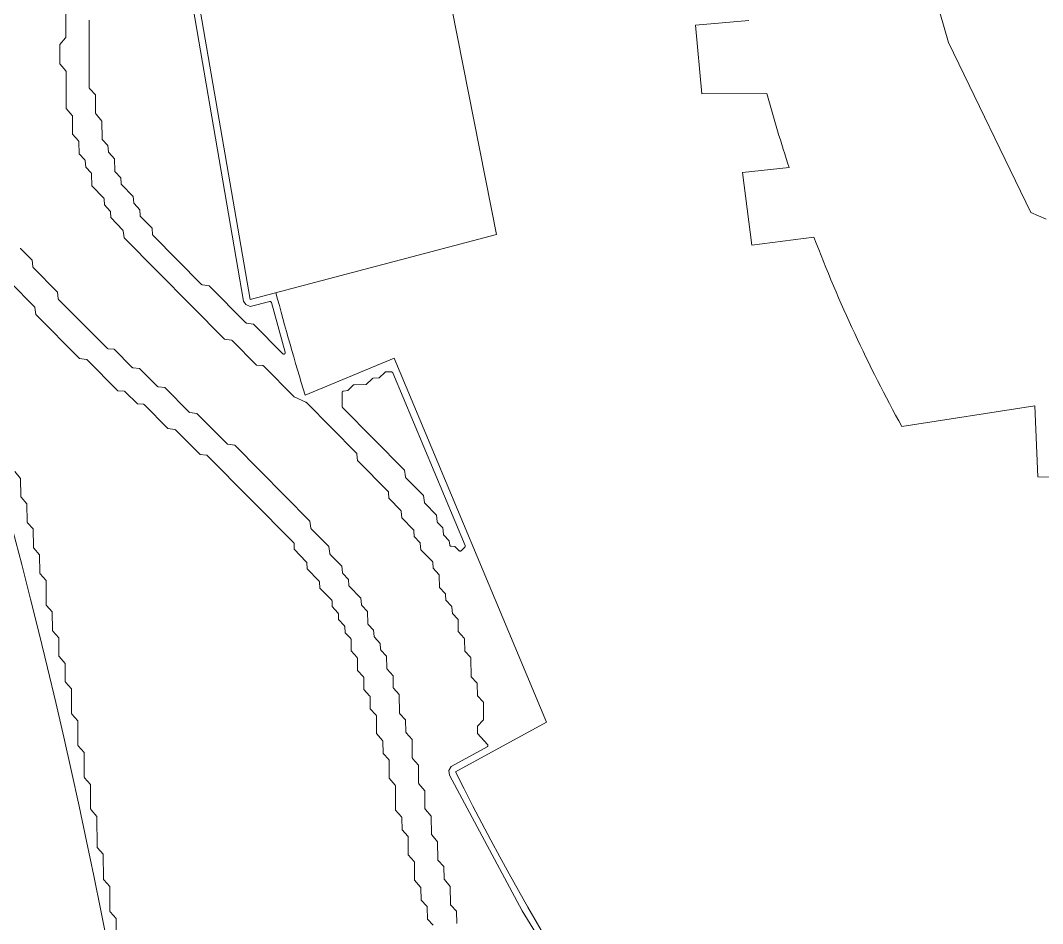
# Model space of a CAD drawing. Header units: inches. Extents: x 36 to 190, y -75 to 56.
# Drawn here: x 153.861 to 158.162, y -8.53 to -4.73 of the extents above; entities that cross this region are included whole.
import ezdxf

# ---------------------------------------------------------------- set-up
doc = ezdxf.new("R2010")
doc.units = ezdxf.units.IN
for name, color, linetype, lineweight in [('01_ORIGINAL_CAD', 7, 'CONTINUOUS', 20), ('02_APPROVED_PDF_OUTLINES', 7, 'CONTINUOUS', 15), ('04_APPROVED_PERIMETER', 7, 'CONTINUOUS', 15)]:
    doc.layers.add(name, color=color, linetype=linetype, lineweight=lineweight)

# ---------------------------------------------------------------- blocks, each defined once
blk = doc.blocks.new('06_WAVES')
at = {"layer": '01_ORIGINAL_CAD'}
for points in [[(44.2832, 37.0838, 0.090917), (40.9305, 45.9685, -0.652582), (40.9305, 49.0108, -0.158741), (45.0035, 48.4251, -0.098355), (47.824, 46.2028), (47.7547, 46.078)], [(47.0957, 40.6507, -0.012679), (47.002, 40.962)], [(48.1417, 39.35), (48.1299, 39.6486), (47.5702, 39.5607, -0.034306), (47.2, 40.3576, -0.034306)], [(44.936, 40.1239, 0.010564), (45.0593, 39.6928, 0.010564)], [(45.6919, 38.1087, 0.060935), (47.1089, 35.956, -0.206423), (49.3752, 35.9901)]]:
    blk.add_lwpolyline(points, format="xyb", dxfattribs=at)
blk.add_lwpolyline([(45.6289, 41.5624), (44.5925, 41.4607), (44.8281, 40.0955), (45.8647, 40.3685)], close=True, dxfattribs=at)
for points in [[(46.926, 41.2696), (46.7016, 41.2491), (46.728, 40.9607), (47.002, 40.962)], [(47.0957, 40.6507), (46.8999, 40.6301)], [(46.8999, 40.6301), (46.939, 40.3243), (47.2, 40.3576)], [(46.075, 38.3173), (45.4333, 39.8494), (45.0593, 39.6928)], [(46.075, 38.3173), (45.6919, 38.1087)]]:
    blk.add_lwpolyline(points, dxfattribs=at)
blk.add_arc((47.8977, 31.0932), 8.2604, 81.95727, 88.30736, dxfattribs=at)
at = {"layer": '02_APPROVED_PDF_OUTLINES'}
for points in [[(44.0526, 41.3831), (44.0526, 41.2007), (44.0526, 41.2001), (44.0525, 41.1995), (44.0524, 41.1989), (44.0521, 41.1983), (44.0519, 41.1978), (44.0515, 41.1972), (44.0512, 41.1968), (44.0264, 41.1683), (44.0266, 41.0865), (44.0514, 41.0581), (44.0518, 41.0576), (44.0521, 41.0571), (44.0524, 41.0566), (44.0526, 41.056), (44.0528, 41.0554), (44.0529, 41.0548), (44.0529, 41.0542), (44.0535, 40.8987), (44.0783, 40.8703), (44.0787, 40.8698), (44.079, 40.8693), (44.0793, 40.8687), (44.0795, 40.8682), (44.0797, 40.8676), (44.0798, 40.867), (44.0798, 40.8663), (44.0802, 40.7913), (44.1051, 40.7629), (44.1054, 40.7625), (44.1058, 40.762), (44.106, 40.7614), (44.1063, 40.7609), (44.1064, 40.7603), (44.1065, 40.7597), (44.1066, 40.7591), (44.1077, 40.7082), (44.1316, 40.6826), (44.132, 40.6821), (44.1323, 40.6817), (44.1326, 40.6812), (44.1329, 40.6807), (44.133, 40.6801), (44.1332, 40.6796), (44.1332, 40.679), (44.1356, 40.6522), (44.1582, 40.629), (44.1586, 40.6286), (44.1589, 40.6281), (44.1592, 40.6276), (44.1594, 40.6271), (44.1596, 40.6266), (44.1598, 40.6261), (44.1599, 40.6255), (44.1599, 40.625), (44.1611, 40.5741), (44.2115, 40.5217), (44.2119, 40.5212), (44.2123, 40.5207), (44.2126, 40.5201), (44.2128, 40.5196), (44.213, 40.519), (44.2131, 40.5184), (44.2132, 40.5178), (44.2143, 40.4936), (44.2382, 40.4679), (44.2386, 40.4675), (44.239, 40.467), (44.2393, 40.4664), (44.2395, 40.4659), (44.2397, 40.4653), (44.2398, 40.4647), (44.2398, 40.4641), (44.2409, 40.44), (44.2914, 40.3875), (44.2918, 40.387), (44.2922, 40.3865), (44.2925, 40.386), (44.2927, 40.3854), (44.2929, 40.3848), (44.293, 40.3842), (44.2971, 40.3549), (44.7198, 39.9287), (44.7488, 39.9245), (44.7493, 39.9244), (44.7499, 39.9243), (44.7504, 39.9241), (44.7509, 39.9238), (44.7514, 39.9235), (44.7518, 39.9232), (44.7522, 39.9228), (44.8549, 39.8197), (44.8814, 39.8173), (44.882, 39.8172), (44.8826, 39.8171), (44.8832, 39.8169), (44.8837, 39.8166), (44.8842, 39.8163), (44.8847, 39.816), (44.8851, 39.8156), (45.013, 39.6866), (45.0623, 39.6632), (45.0627, 39.663), (45.0632, 39.6627), (45.0636, 39.6624), (45.064, 39.662), (45.2753, 39.4489), (45.2757, 39.4485), (45.276, 39.448), (45.2763, 39.4475), (45.2766, 39.4469), (45.2768, 39.4464), (45.2769, 39.4458), (45.277, 39.4452), (45.2794, 39.4184), (45.4083, 39.288), (45.4087, 39.2875), (45.4091, 39.287), (45.4094, 39.2864), (45.4097, 39.2859), (45.4099, 39.2853), (45.41, 39.2846), (45.41, 39.284), (45.4111, 39.2599), (45.4616, 39.2074), (45.462, 39.207), (45.4623, 39.2065), (45.4626, 39.206), (45.4629, 39.2055), (45.4631, 39.2049), (45.4632, 39.2044), (45.4633, 39.2038), (45.4656, 39.177), (45.5148, 39.127), (45.5152, 39.1265), (45.5156, 39.126), (45.5159, 39.1255), (45.5161, 39.1249), (45.5163, 39.1243), (45.5165, 39.1237), (45.5165, 39.1231), (45.5176, 39.0989), (45.5416, 39.0732), (45.5419, 39.0728), (45.5423, 39.0723), (45.5425, 39.0718), (45.5428, 39.0713), (45.5429, 39.0708), (45.5431, 39.0702), (45.5432, 39.0697), (45.5455, 39.0428), (45.5947, 38.9929), (45.5951, 38.9924), (45.5955, 38.9919), (45.5958, 38.9913), (45.596, 38.9908), (45.5962, 38.9902), (45.5964, 38.9895), (45.5964, 38.9889), (45.5975, 38.9647), (45.6215, 38.9391), (45.6219, 38.9386), (45.6222, 38.9381), (45.6225, 38.9375), (45.6227, 38.937), (45.6229, 38.9364), (45.623, 38.9357), (45.6231, 38.9351), (45.6242, 38.8842), (45.6481, 38.8586), (45.6485, 38.8581), (45.6489, 38.8576), (45.6492, 38.8571), (45.6494, 38.8565), (45.6496, 38.8559), (45.6497, 38.8554), (45.6498, 38.8548), (45.6508, 38.8306), (45.6748, 38.8049), (45.6752, 38.8045), (45.6755, 38.804), (45.6758, 38.8035), (45.676, 38.803), (45.6762, 38.8025), (45.6763, 38.8019), (45.6764, 38.8014), (45.6787, 38.7745), (45.7013, 38.7514), (45.7017, 38.7509), (45.7021, 38.7505), (45.7024, 38.75), (45.7026, 38.7494), (45.7028, 38.7489), (45.7029, 38.7484), (45.703, 38.7478), (45.7031, 38.7472), (45.7034, 38.699), (45.7283, 38.6706), (45.7286, 38.6701), (45.729, 38.6696), (45.7292, 38.6691), (45.7294, 38.6686), (45.7296, 38.668), (45.7297, 38.6674), (45.7298, 38.6668), (45.7309, 38.6159), (45.7548, 38.5903), (45.7552, 38.5898), (45.7556, 38.5893), (45.7559, 38.5887), (45.7561, 38.5881), (45.7563, 38.5875), (45.7564, 38.5869), (45.7564, 38.5863), (45.7577, 38.5085), (45.7816, 38.4829), (45.782, 38.4824), (45.7823, 38.4819), (45.7826, 38.4814), (45.7829, 38.4808), (45.783, 38.4802), (45.7832, 38.4796), (45.7832, 38.479), (45.7844, 38.428), (45.8083, 38.4024), (45.8086, 38.402), (45.809, 38.4015), (45.8092, 38.401), (45.8095, 38.4005), (45.8097, 38.4), (45.8098, 38.3995), (45.8099, 38.3989), (45.8099, 38.3983), (45.81, 38.3301), (45.81, 38.3296), (45.8099, 38.329), (45.8098, 38.3285), (45.8096, 38.3279), (45.8094, 38.3274), (45.8091, 38.3269), (45.8088, 38.3265), (45.8084, 38.3261), (45.7846, 38.3004), (45.7839, 38.2696), (45.8264, 38.2234), (45.8268, 38.2229), (45.8271, 38.2224), (45.8274, 38.2219), (45.8277, 38.2213), (45.8278, 38.2208), (45.8279, 38.2202), (45.828, 38.2196), (45.828, 38.219), (45.8279, 38.2184), (45.8278, 38.2178), (45.8276, 38.2172), (45.8274, 38.2167), (45.8271, 38.2161), (45.8267, 38.2156), (45.8263, 38.2152), (45.8259, 38.2148), (45.8254, 38.2144), (45.8249, 38.2141), (45.6739, 38.1311), (45.6638, 38.1141), (45.6668, 38.0941), (45.9719, 37.5235), (46.3112, 36.9723)], [(45.6971, 37.4699), (45.697, 37.4705), (45.6969, 37.4711), (45.6958, 37.522), (45.6719, 37.5476), (45.6715, 37.548), (45.6712, 37.5485), (45.6709, 37.549), (45.6707, 37.5495), (45.6705, 37.55), (45.6704, 37.5506), (45.6703, 37.5511), (45.6702, 37.5517), (45.6698, 37.6267), (45.645, 37.6551), (45.6446, 37.6556), (45.6443, 37.6561), (45.644, 37.6566), (45.6438, 37.6571), (45.6436, 37.6577), (45.6435, 37.6583), (45.6435, 37.6589), (45.6423, 37.7098), (45.6184, 37.7354), (45.618, 37.7359), (45.6177, 37.7363), (45.6174, 37.7368), (45.6172, 37.7373), (45.617, 37.7379), (45.6169, 37.7384), (45.6168, 37.7389), (45.6168, 37.7395), (45.6164, 37.8145), (45.5915, 37.8429), (45.5912, 37.8434), (45.5908, 37.8439), (45.5906, 37.8445), (45.5903, 37.845), (45.5902, 37.8456), (45.5901, 37.8462), (45.59, 37.8468), (45.5896, 37.9219), (45.5648, 37.9503), (45.5644, 37.9507), (45.5641, 37.9513), (45.5638, 37.9518), (45.5636, 37.9524), (45.5634, 37.953), (45.5633, 37.9536), (45.5633, 37.9542), (45.5629, 38.0292), (45.538, 38.0576), (45.5377, 38.0581), (45.5373, 38.0586), (45.5371, 38.0592), (45.5368, 38.0597), (45.5367, 38.0603), (45.5366, 38.0609), (45.5365, 38.0615), (45.5361, 38.1366), (45.5113, 38.165), (45.5109, 38.1654), (45.5106, 38.1659), (45.5103, 38.1665), (45.5101, 38.1671), (45.5099, 38.1677), (45.5098, 38.1683), (45.5098, 38.1689), (45.5094, 38.2439), (45.4845, 38.2723), (45.4842, 38.2728), (45.4838, 38.2733), (45.4836, 38.2738), (45.4834, 38.2743), (45.4832, 38.2749), (45.4831, 38.2755), (45.4831, 38.2761), (45.4819, 38.327), (45.458, 38.3526), (45.4576, 38.3531), (45.4572, 38.3537), (45.4569, 38.3542), (45.4567, 38.3548), (45.4565, 38.3554), (45.4564, 38.356), (45.4564, 38.3566), (45.4551, 38.4344), (45.4312, 38.46), (45.4309, 38.4604), (45.4305, 38.4609), (45.4303, 38.4614), (45.43, 38.4619), (45.4298, 38.4624), (45.4297, 38.4629), (45.4296, 38.4635), (45.4296, 38.464), (45.4292, 38.5122), (45.4044, 38.5406), (45.404, 38.5411), (45.4037, 38.5416), (45.4034, 38.5421), (45.4032, 38.5427), (45.4031, 38.5433), (45.403, 38.5438), (45.4029, 38.5444), (45.4017, 38.5954), (45.3778, 38.621), (45.3774, 38.6215), (45.3771, 38.622), (45.3768, 38.6225), (45.3766, 38.623), (45.3764, 38.6236), (45.3763, 38.6242), (45.3762, 38.6248), (45.3751, 38.649), (45.3512, 38.6746), (45.3508, 38.6751), (45.3505, 38.6755), (45.3502, 38.676), (45.35, 38.6766), (45.3498, 38.6771), (45.3497, 38.6777), (45.3496, 38.6782), (45.3472, 38.705), (45.3246, 38.7282), (45.3242, 38.7286), (45.3239, 38.7291), (45.3236, 38.7296), (45.3234, 38.7301), (45.3232, 38.7306), (45.3231, 38.7311), (45.323, 38.7317), (45.3229, 38.7323), (45.3217, 38.7832), (45.2978, 38.8088), (45.2975, 38.8092), (45.2971, 38.8097), (45.2969, 38.8102), (45.2966, 38.8107), (45.2964, 38.8113), (45.2963, 38.8118), (45.2962, 38.8124), (45.2939, 38.8392), (45.2447, 38.8892), (45.2443, 38.8896), (45.2439, 38.8902), (45.2436, 38.8907), (45.2434, 38.8913), (45.2432, 38.8919), (45.243, 38.8925), (45.243, 38.8931), (45.2419, 38.9173), (45.2179, 38.9429), (45.2176, 38.9434), (45.2173, 38.9438), (45.217, 38.9443), (45.2167, 38.9449), (45.2166, 38.9454), (45.2164, 38.946), (45.2164, 38.9465), (45.214, 38.9733), (45.1648, 39.0233), (45.1644, 39.0238), (45.164, 39.0243), (45.1637, 39.0249), (45.1635, 39.0255), (45.1633, 39.0261), (45.1631, 39.0267), (45.159, 39.0559), (45.085, 39.1306), (45.0846, 39.131), (45.0843, 39.1314), (45.084, 39.1319), (45.0838, 39.1324), (45.0836, 39.1329), (45.0834, 39.1334), (45.0833, 39.134), (45.0792, 39.1632), (44.7629, 39.4822), (44.7339, 39.4864), (44.7334, 39.4865), (44.7328, 39.4866), (44.7323, 39.4868), (44.7318, 39.4871), (44.7314, 39.4874), (44.7309, 39.4877), (44.7305, 39.4881), (44.6034, 39.6163), (44.5744, 39.6204), (44.5739, 39.6205), (44.5733, 39.6207), (44.5728, 39.6209), (44.5723, 39.6211), (44.5718, 39.6214), (44.5714, 39.6218), (44.571, 39.6221), (44.4683, 39.7253), (44.4418, 39.7277), (44.4412, 39.7277), (44.4406, 39.7279), (44.4401, 39.7281), (44.4395, 39.7283), (44.439, 39.7286), (44.4385, 39.729), (44.4381, 39.7294), (44.362, 39.8058), (44.3355, 39.8081), (44.3349, 39.8082), (44.3343, 39.8083), (44.3337, 39.8085), (44.3332, 39.8088), (44.3327, 39.8091), (44.3322, 39.8094), (44.3317, 39.8098), (44.2556, 39.8862), (44.2291, 39.8885), (44.2285, 39.8886), (44.228, 39.8888), (44.2274, 39.889), (44.2268, 39.8892), (44.2263, 39.8895), (44.2258, 39.8899), (44.2254, 39.8903), (44.0214, 40.096), (44.021, 40.0965), (44.0206, 40.097), (44.0203, 40.0975), (44.0201, 40.098), (44.0199, 40.0986), (44.0197, 40.0992), (44.0197, 40.0997), (44.0173, 40.1265), (43.9149, 40.2302), (43.9145, 40.2306), (43.9142, 40.2311), (43.9139, 40.2316), (43.9136, 40.2321), (43.9135, 40.2327), (43.9133, 40.2333), (43.9132, 40.2339), (43.9109, 40.2607), (43.8617, 40.3107), (43.8613, 40.3111), (43.8609, 40.3116)], [(43.818, 40.1688), (43.9204, 40.0652), (43.9207, 40.0648), (43.921, 40.0644), (43.9213, 40.0639), (43.9216, 40.0634), (43.9218, 40.0629), (43.9219, 40.0624), (43.922, 40.0618), (43.9261, 40.0326), (44.1095, 39.8477), (44.1384, 39.8436), (44.139, 39.8435), (44.1395, 39.8433), (44.14, 39.8431), (44.1405, 39.8428), (44.141, 39.8426), (44.1414, 39.8422), (44.1418, 39.8418), (44.2712, 39.7119), (44.2976, 39.7095), (44.2982, 39.7094), (44.2988, 39.7093), (44.2993, 39.7091), (44.2999, 39.7089), (44.3004, 39.7086), (44.3009, 39.7082), (44.3013, 39.7078), (44.3533, 39.6569), (44.3771, 39.6559), (44.3777, 39.6559), (44.3782, 39.6558), (44.3788, 39.6556), (44.3793, 39.6554), (44.3798, 39.6552), (44.3802, 39.6549), (44.3807, 39.6545), (44.3811, 39.6541), (44.4817, 39.5527), (44.5106, 39.5486), (44.5112, 39.5485), (44.5117, 39.5483), (44.5122, 39.5481), (44.5127, 39.5479), (44.5132, 39.5476), (44.5136, 39.5473), (44.514, 39.5469), (44.6167, 39.4437), (44.6432, 39.4414), (44.6438, 39.4413), (44.6444, 39.4411), (44.645, 39.4409), (44.6455, 39.4407), (44.646, 39.4404), (44.6465, 39.44), (44.647, 39.4396), (45.0105, 39.073), (45.0109, 39.0725), (45.0113, 39.0721), (45.0115, 39.0716), (45.0118, 39.0711), (45.012, 39.0706), (45.0121, 39.0701), (45.0122, 39.0695), (45.0123, 39.069), (45.0134, 39.0449), (45.0639, 38.9924), (45.0642, 38.992), (45.0646, 38.9915), (45.0649, 38.991), (45.0651, 38.9905), (45.0653, 38.9899), (45.0654, 38.9893), (45.0655, 38.9888), (45.0679, 38.962), (45.1171, 38.912), (45.1174, 38.9115), (45.1178, 38.9111), (45.1181, 38.9105), (45.1183, 38.91), (45.1185, 38.9095), (45.1187, 38.9089), (45.1188, 38.9083), (45.1211, 38.8815), (45.1703, 38.8315), (45.1707, 38.831), (45.1711, 38.8305), (45.1714, 38.83), (45.1716, 38.8294), (45.1718, 38.8288), (45.1719, 38.8282), (45.172, 38.8276), (45.1731, 38.8034), (45.197, 38.7777), (45.1974, 38.7773), (45.1978, 38.7768), (45.1981, 38.7762), (45.1983, 38.7757), (45.1985, 38.7751), (45.1986, 38.7745), (45.1987, 38.7739), (45.1997, 38.7497), (45.2237, 38.7241), (45.2241, 38.7236), (45.2244, 38.7232), (45.2247, 38.7227), (45.2249, 38.7221), (45.2251, 38.7216), (45.2252, 38.7211), (45.2253, 38.7205), (45.2276, 38.6937), (45.2502, 38.6705), (45.2506, 38.6701), (45.251, 38.6696), (45.2513, 38.6691), (45.2515, 38.6686), (45.2517, 38.668), (45.2518, 38.6675), (45.2519, 38.6669), (45.252, 38.6664), (45.2523, 38.6182), (45.2772, 38.5898), (45.2775, 38.5893), (45.2779, 38.5888), (45.2781, 38.5883), (45.2783, 38.5877), (45.2785, 38.5871), (45.2786, 38.5865), (45.2787, 38.5859), (45.2798, 38.535), (45.3037, 38.5094), (45.3041, 38.5089), (45.3045, 38.5084), (45.3048, 38.5079), (45.305, 38.5073), (45.3052, 38.5067), (45.3053, 38.5061), (45.3053, 38.5054), (45.3065, 38.4545), (45.3304, 38.4289), (45.3308, 38.4284), (45.3312, 38.4279), (45.3315, 38.4274), (45.3317, 38.4268), (45.3319, 38.4262), (45.332, 38.4256), (45.332, 38.4249), (45.3332, 38.374), (45.3571, 38.3484), (45.3575, 38.348), (45.3578, 38.3475), (45.3581, 38.347), (45.3583, 38.3465), (45.3585, 38.346), (45.3586, 38.3455), (45.3587, 38.3449), (45.3587, 38.3443), (45.3592, 38.2693), (45.384, 38.2409), (45.3844, 38.2404), (45.3847, 38.2399), (45.385, 38.2394), (45.3852, 38.2389), (45.3853, 38.2383), (45.3854, 38.2377), (45.3855, 38.2371), (45.3867, 38.1862), (45.4106, 38.1606), (45.4109, 38.1601), (45.4113, 38.1597), (45.4115, 38.1592), (45.4118, 38.1587), (45.4119, 38.1582), (45.4121, 38.1576), (45.4122, 38.1571), (45.4122, 38.1565), (45.4126, 38.0815), (45.4375, 38.0531), (45.4378, 38.0526), (45.4382, 38.0521), (45.4384, 38.0515), (45.4387, 38.051), (45.4388, 38.0504), (45.4389, 38.0498), (45.4389, 38.0492), (45.4394, 37.9473), (45.4643, 37.9189), (45.4646, 37.9184), (45.4649, 37.9179), (45.4652, 37.9174), (45.4654, 37.9168), (45.4656, 37.9163), (45.4657, 37.9157), (45.4657, 37.9151), (45.4669, 37.8642), (45.4908, 37.8385), (45.4912, 37.8381), (45.4915, 37.8377), (45.4918, 37.8372), (45.492, 37.8367), (45.4922, 37.8361), (45.4923, 37.8356), (45.4924, 37.835), (45.4924, 37.8345), (45.4929, 37.7594), (45.5177, 37.7311), (45.5181, 37.7306), (45.5184, 37.7301), (45.5187, 37.7295), (45.5189, 37.7289), (45.5191, 37.7284), (45.5192, 37.7277), (45.5192, 37.7271), (45.5196, 37.6521), (45.5444, 37.6237), (45.5448, 37.6232), (45.5451, 37.6227), (45.5454, 37.6222), (45.5456, 37.6217), (45.5458, 37.6211), (45.5459, 37.6205), (45.5459, 37.6199), (45.5471, 37.569), (45.571, 37.5434), (45.5714, 37.5429), (45.5718, 37.5424), (45.5721, 37.5418), (45.5723, 37.5412), (45.5725, 37.5406), (45.5726, 37.54), (45.5726, 37.5394), (45.5738, 37.4885), (45.5977, 37.4629)], [(44.2637, 37.3627), (44.2632, 37.4914), (44.2384, 37.5198), (44.238, 37.5203), (44.2377, 37.5208), (44.2374, 37.5214), (44.2372, 37.522), (44.237, 37.5225), (44.2369, 37.5231), (44.2369, 37.5238), (44.2364, 37.6256), (44.2116, 37.654), (44.2112, 37.6545), (44.2109, 37.655), (44.2106, 37.6555), (44.2104, 37.6561), (44.2102, 37.6567), (44.2101, 37.6573), (44.2101, 37.6579), (44.2088, 37.7625), (44.1849, 37.7881), (44.1846, 37.7885), (44.1842, 37.7889), (44.184, 37.7894), (44.1837, 37.7899), (44.1835, 37.7905), (44.1834, 37.791), (44.1833, 37.7916), (44.1833, 37.7921), (44.1828, 37.9208), (44.1579, 37.9492), (44.1576, 37.9497), (44.1572, 37.9502), (44.157, 37.9508), (44.1567, 37.9513), (44.1566, 37.9519), (44.1565, 37.9525), (44.1564, 37.9531), (44.156, 38.055), (44.1311, 38.0834), (44.1308, 38.0839), (44.1304, 38.0844), (44.1302, 38.0849), (44.1299, 38.0855), (44.1298, 38.0861), (44.1297, 38.0867), (44.1296, 38.0873), (44.1292, 38.1892), (44.1043, 38.2176), (44.104, 38.2181), (44.1036, 38.2186), (44.1034, 38.2191), (44.1031, 38.2197), (44.103, 38.2203), (44.1029, 38.2209), (44.1028, 38.2215), (44.1024, 38.3234), (44.0775, 38.3518), (44.0772, 38.3522), (44.0768, 38.3528), (44.0766, 38.3533), (44.0763, 38.3539), (44.0762, 38.3545), (44.0761, 38.3551), (44.076, 38.3557), (44.0756, 38.4575), (44.0507, 38.4859), (44.0504, 38.4864), (44.05, 38.4869), (44.0498, 38.4875), (44.0495, 38.488), (44.0494, 38.4886), (44.0493, 38.4892), (44.0492, 38.4899), (44.0488, 38.5649), (44.024, 38.5933), (44.0236, 38.5938), (44.0233, 38.5943), (44.023, 38.5948), (44.0228, 38.5954), (44.0226, 38.596), (44.0225, 38.5966), (44.0225, 38.5972), (44.0221, 38.6722), (43.9972, 38.7006), (43.9969, 38.7011), (43.9965, 38.7016), (43.9963, 38.7021), (43.9961, 38.7027), (43.9959, 38.7033), (43.9958, 38.7039), (43.9958, 38.7045), (43.9945, 38.7822), (43.9706, 38.8078), (43.9703, 38.8082), (43.9699, 38.8087), (43.9697, 38.8092), (43.9694, 38.8097), (43.9692, 38.8102), (43.9691, 38.8108), (43.969, 38.8113), (43.969, 38.8119), (43.9685, 38.9137), (43.9437, 38.9421), (43.9433, 38.9426), (43.943, 38.9431), (43.9427, 38.9437), (43.9425, 38.9443), (43.9423, 38.9448), (43.9422, 38.9454), (43.9422, 38.9461), (43.9418, 39.0211), (43.9169, 39.0495), (43.9166, 39.0499), (43.9162, 39.0505), (43.916, 39.051), (43.9158, 39.0516), (43.9156, 39.0521), (43.9155, 39.0527), (43.9155, 39.0533), (43.9142, 39.1311), (43.8903, 39.1567), (43.89, 39.1571), (43.8896, 39.1576), (43.8894, 39.158), (43.8891, 39.1586), (43.8889, 39.1591), (43.8888, 39.1596), (43.8887, 39.1602), (43.8887, 39.1607), (43.8883, 39.2358), (43.8634, 39.2642), (43.8631, 39.2646), (43.8627, 39.2652), (43.8625, 39.2657), (43.8622, 39.2663), (43.8621, 39.2669), (43.862, 39.2675), (43.862, 39.2681), (43.8615, 39.3431), (43.8367, 39.3715)], [(44.5637, 41.4609), (44.8001, 40.0884), (44.8092, 40.074), (44.8273, 40.0668), (44.9099, 40.087), (44.9104, 40.0871), (44.911, 40.0872), (44.9116, 40.0872), (44.9121, 40.0871), (44.9127, 40.087), (44.9133, 40.0869), (44.9138, 40.0866), (44.9143, 40.0864), (44.9148, 40.0861), (44.9152, 40.0857), (44.9157, 40.0853), (44.916, 40.0849), (44.9164, 40.0844), (44.9166, 40.0839), (44.9169, 40.0833), (44.9171, 40.0828), (44.9751, 39.8735), (44.9753, 39.8729), (44.9753, 39.8723), (44.9754, 39.8717), (44.9753, 39.8711), (44.9752, 39.8706), (44.9751, 39.87), (44.9749, 39.8695), (44.9746, 39.8689), (44.9743, 39.8684), (44.9739, 39.868), (44.9735, 39.8675), (44.9731, 39.8672), (44.9726, 39.8668), (44.9721, 39.8665), (44.9716, 39.8663), (44.971, 39.8661), (44.9705, 39.866), (44.9699, 39.8659), (44.9693, 39.8659), (44.9687, 39.8659), (44.9681, 39.866), (44.9676, 39.8661), (44.967, 39.8663), (44.9665, 39.8666), (44.966, 39.8669), (44.9655, 39.8672), (44.9651, 39.8676), (44.8415, 39.9922), (44.8126, 39.9964), (44.812, 39.9965), (44.8115, 39.9966), (44.811, 39.9968), (44.8105, 39.9971), (44.81, 39.9974), (44.8096, 39.9977), (44.8092, 39.9981), (44.6554, 40.1531), (44.6265, 40.1573), (44.6259, 40.1574), (44.6254, 40.1575), (44.6249, 40.1577), (44.6244, 40.158), (44.6239, 40.1583), (44.6235, 40.1586), (44.6231, 40.159), (44.419, 40.3647), (44.4186, 40.3652), (44.4183, 40.3657), (44.418, 40.3662), (44.4177, 40.3667), (44.4175, 40.3673), (44.4174, 40.3679), (44.4173, 40.3684), (44.415, 40.3952), (44.3658, 40.4452), (44.3654, 40.4457), (44.365, 40.4462), (44.3647, 40.4468), (44.3644, 40.4473), (44.3642, 40.4479), (44.3641, 40.4486), (44.3641, 40.4492), (44.363, 40.4733), (44.339, 40.499), (44.3387, 40.4994), (44.3383, 40.4999), (44.338, 40.5004), (44.3378, 40.5009), (44.3376, 40.5015), (44.3375, 40.502), (44.3374, 40.5026), (44.3351, 40.5294), (44.2859, 40.5794), (44.2855, 40.5799), (44.2851, 40.5804), (44.2848, 40.5809), (44.2845, 40.5815), (44.2844, 40.5821), (44.2842, 40.5827), (44.2842, 40.5833), (44.2831, 40.6075), (44.2591, 40.6332), (44.2587, 40.6336), (44.2584, 40.6341), (44.2581, 40.6347), (44.2579, 40.6353), (44.2577, 40.6359), (44.2576, 40.6365), (44.2575, 40.6371), (44.2563, 40.688), (44.2324, 40.7137), (44.2321, 40.7141), (44.2317, 40.7146), (44.2315, 40.715), (44.2312, 40.7156), (44.231, 40.7161), (44.2309, 40.7167), (44.2308, 40.7172), (44.2285, 40.744), (44.2059, 40.7672), (44.2055, 40.7676), (44.2052, 40.7681), (44.2049, 40.7686), (44.2046, 40.7691), (44.2044, 40.7697), (44.2043, 40.7702), (44.2042, 40.7708), (44.2042, 40.7714), (44.2038, 40.8464), (44.1789, 40.8748), (44.1785, 40.8753), (44.1782, 40.8758), (44.1779, 40.8763), (44.1777, 40.8769), (44.1776, 40.8775), (44.1775, 40.8781), (44.1774, 40.8787), (44.1762, 40.9564), (44.1523, 40.982), (44.1519, 40.9824), (44.1516, 40.9829), (44.1513, 40.9834), (44.1511, 40.9839), (44.1509, 40.9844), (44.1508, 40.985), (44.1507, 40.9855), (44.1507, 40.9861), (44.1501, 41.269), (44.1502, 41.2696), (44.1503, 41.2702)]]:
    blk.add_lwpolyline(points, dxfattribs=at)
blk.add_lwpolyline([(45.7158, 39.0389), (45.7154, 39.0385), (45.7149, 39.0381), (45.7144, 39.0378), (45.7139, 39.0376), (45.7133, 39.0374), (45.7128, 39.0372), (45.7122, 39.0371), (45.7116, 39.0371), (45.7111, 39.0371), (45.7105, 39.0372), (45.7099, 39.0373), (45.7094, 39.0375), (45.7088, 39.0377), (45.7083, 39.038), (45.7079, 39.0383), (45.7074, 39.0387), (45.6882, 39.0566), (45.673, 39.0576), (45.6724, 39.0576), (45.6718, 39.0578), (45.6712, 39.058), (45.6707, 39.0582), (45.6702, 39.0585), (45.6697, 39.0588), (45.6692, 39.0592), (45.6688, 39.0596), (45.6685, 39.0601), (45.6682, 39.0606), (45.6679, 39.0611), (45.6677, 39.0617), (45.6675, 39.0622), (45.6674, 39.0628), (45.6651, 39.0809), (45.6424, 39.1042), (45.6421, 39.1047), (45.6417, 39.1051), (45.6414, 39.1056), (45.6412, 39.1062), (45.641, 39.1067), (45.6408, 39.1073), (45.6408, 39.1079), (45.6384, 39.1347), (45.6158, 39.1579), (45.6154, 39.1583), (45.6151, 39.1588), (45.6148, 39.1593), (45.6145, 39.1598), (45.6143, 39.1604), (45.6142, 39.161), (45.6141, 39.1615), (45.6118, 39.1883), (45.5626, 39.2383), (45.5621, 39.2388), (45.5618, 39.2393), (45.5615, 39.2399), (45.5612, 39.2405), (45.561, 39.2411), (45.5609, 39.2417), (45.5568, 39.2709), (45.4827, 39.3456), (45.4824, 39.346), (45.482, 39.3465), (45.4818, 39.3469), (45.4815, 39.3474), (45.4813, 39.3479), (45.4812, 39.3485), (45.4811, 39.349), (45.477, 39.3782), (45.2167, 39.6407), (45.2164, 39.6411), (45.216, 39.6416), (45.2157, 39.6421), (45.2155, 39.6426), (45.2153, 39.6431), (45.2151, 39.6437), (45.215, 39.6443), (45.215, 39.6449), (45.2149, 39.7042), (45.2149, 39.7048), (45.215, 39.7054), (45.2151, 39.7059), (45.2153, 39.7065), (45.2156, 39.707), (45.2159, 39.7075), (45.2162, 39.708), (45.2166, 39.7084), (45.217, 39.7088), (45.2175, 39.7091), (45.2179, 39.7095), (45.2185, 39.7097), (45.219, 39.7099), (45.2196, 39.7101), (45.2201, 39.7102), (45.238, 39.7125), (45.2609, 39.7354), (45.2614, 39.7357), (45.2618, 39.7361), (45.2623, 39.7364), (45.2628, 39.7366), (45.2634, 39.7368), (45.2639, 39.737), (45.2645, 39.7371), (45.265, 39.7371), (45.3153, 39.7382), (45.3406, 39.7623), (45.3411, 39.7627), (45.3415, 39.7631), (45.342, 39.7633), (45.3425, 39.7636), (45.3431, 39.7638), (45.3437, 39.7639), (45.3442, 39.764), (45.3707, 39.7664), (45.3936, 39.7891), (45.394, 39.7895), (45.3945, 39.7899), (45.395, 39.7902), (45.3955, 39.7904), (45.3961, 39.7906), (45.3966, 39.7908), (45.3972, 39.7909), (45.3978, 39.7909), (45.4223, 39.7909), (45.4229, 39.7909), (45.4235, 39.7908), (45.4241, 39.7906), (45.4246, 39.7904), (45.4251, 39.7902), (45.4257, 39.7899), (45.4261, 39.7895), (45.4266, 39.7892), (45.427, 39.7887), (45.4273, 39.7882), (45.4276, 39.7877), (45.4279, 39.7872), (45.7322, 39.0607), (45.7324, 39.0602), (45.7325, 39.0596), (45.7326, 39.059), (45.7326, 39.0585), (45.7326, 39.0579), (45.7325, 39.0573), (45.7324, 39.0567), (45.7322, 39.0562), (45.7319, 39.0556), (45.7316, 39.0551), (45.7313, 39.0546), (45.7309, 39.0542)], close=True, dxfattribs=at)
at = {"layer": '04_APPROVED_PERIMETER'}
blk.add_lwpolyline([(48.1775, 40.4343), (48.1128, 40.4611), (47.7663, 41.1767), (47.5259, 42.0085), (47.4452, 42.5453), (47.4434, 43.4992), (47.5484, 44.1166), (47.8122, 45.0025), (48.1294, 45.6738), (48.1824, 45.7455)], dxfattribs=at)

msp = doc.modelspace()

# ---------------------------------------------------------------- block references
msp.add_blockref('06_WAVES', (110, -46))

doc.saveas('drawing.dxf')
